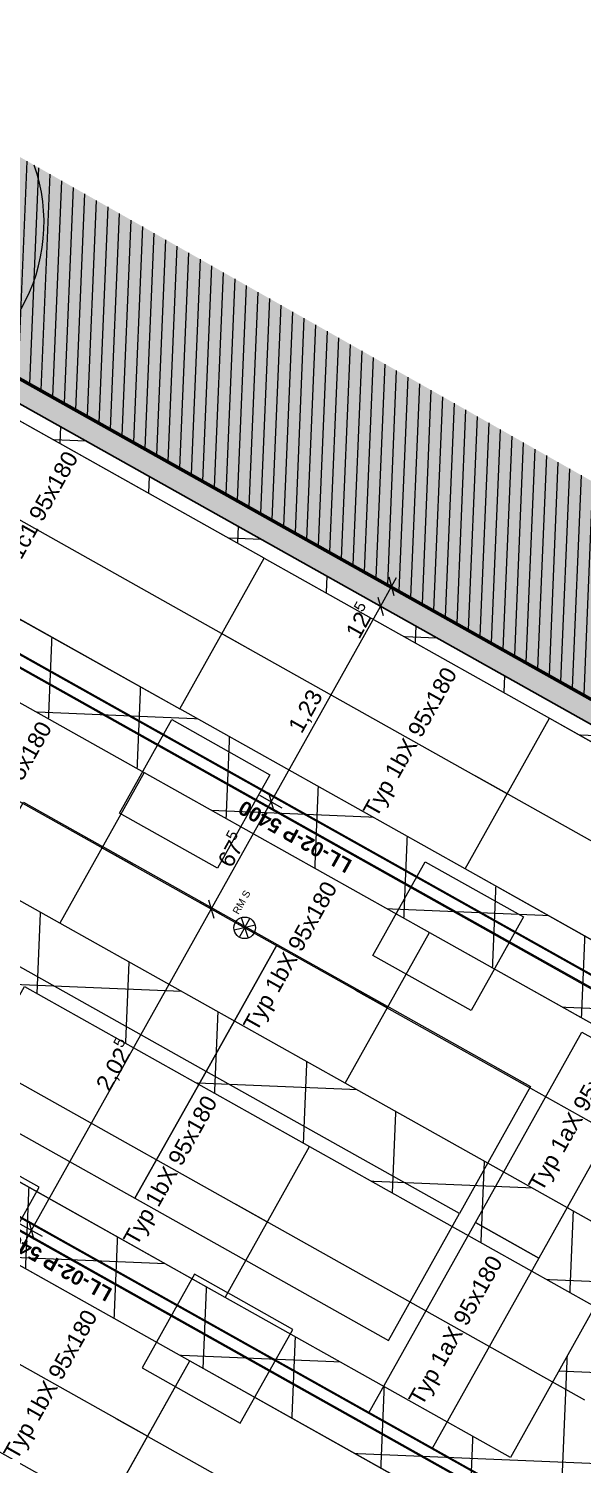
# Model space of a CAD drawing. Header units: metres. Extents: x -27.1 to 50.1, y 105.7 to 163.4.
# Drawn here: x 2.02 to 5.06, y 154.42 to 162.31 of the extents above; entities that cross this region are included whole.
import ezdxf

# ---------------------------------------------------------------- set-up
doc = ezdxf.new("R2010")
doc.units = ezdxf.units.M
doc.header["$MEASUREMENT"] = 0
for name, pattern in [('Punktlinie', [0.0035, 0, -0.0035]), ('Strichpunktlinie', [0.006703, 0.003528, -0.001764, 0, -0.001411]), ('Wipeout_Contour', [1, 0, -1])]:
    doc.linetypes.add(name, pattern=pattern)
for name, color, linetype in [('00  Raster', 7, 'Continuous'), ('10  Fassade', 7, 'Continuous'), ('20  Deckensegel', 7, 'Continuous'), ('20  Deckenspiegel + Einbauten', 7, 'Continuous'), ('20  Wand Leichtbau', 7, 'Continuous'), ('20  Wand Leichtbau_Schnittschraffur', 7, 'Continuous'), ('40  Bemaßung 1_ 50 Deckenspiegel', 7, 'Continuous'), ('Neubau_10  Treppen + Rampen', 7, 'Continuous'), ('Neubau_20  Decke Abhangdecke', 7, 'Continuous'), ('Neubau_20  Decke Abhangdecke_Deckschraffur', 7, 'Continuous'), ('Neubau_20  Deckenspiegel + Einbauten', 7, 'Continuous'), ('Neubau_20  Möbel', 7, 'Continuous'), ('Neubau_50  NUF - Raumstempel', 7, 'Continuous')]:
    doc.layers.add(name, color=color, linetype=linetype)
doc.styles.add('ERSTELLTER_STIL_1', font='arial.ttf')
doc.styles.add('ERSTELLTER_STIL_2', font='arial.ttf')

msp = doc.modelspace()

# ---------------------------------------------------------------- hatches: boundary and pattern name
at = {"layer": '20  Wand Leichtbau_Schnittschraffur', "linetype": 'Continuous', "lineweight": 18}
msp.add_hatch(color=9, dxfattribs=at).paths.add_polyline_path([(1.7556, 160.5076), (1.6945, 160.3985), (5.6724, 158.1697), (5.7335, 158.2788)])
at = {"layer": 'Neubau_20  Decke Abhangdecke_Deckschraffur', "linetype": 'Continuous', "lineweight": 18, "true_color": 0xffd5aa}
h = msp.add_hatch(dxfattribs=at)
h.set_pattern_fill('Mauerwerk_0001', color=41, style=0, pattern_type=2)
h.set_pattern_definition([(87.605446, (0, 0), (-0.06494324, 0.002715745), [])])
h.paths.add_polyline_path([(1.1449, 160.8497), (5.7466, 158.2714), (6.254, 159.177), (1.6639, 161.776)])
at = {"layer": 'Neubau_20  Decke Abhangdecke_Deckschraffur', "linetype": 'Continuous', "lineweight": 18, "true_color": 0xdcff15}
h = msp.add_hatch(dxfattribs=at)
h.set_pattern_fill('Bauliche_Anlagen__geplan_55', color=60, style=0, pattern_type=2)
h.set_pattern_definition([(87.60545, (0, 0), (-0.4995634, 0.0208903), []), (177.60545, (0, 0), (0.0208903, 0.4995634), [])])
h.paths.add_polyline_path([(-11.9299, 137.2893), (-11.9483, 137.2566), (-11.7956, 137.1711), (-11.7773, 137.2038), (-11.7027, 137.3368), (-11.3276, 137.1266), (-11.4021, 136.9936), (-6.2943, 134.1316), (-6.2197, 134.2647), (-5.8446, 134.0545), (-5.9191, 133.9215), (-5.7796, 133.8433), (-3.195, 138.456), (-3.3346, 138.5342), (-3.4152, 138.3903), (-3.7904, 138.6005), (-3.7097, 138.7444), (-5.3411, 139.6585), (-1.3692, 146.7474), (0.7769, 145.5449), (7.3302, 157.2408), (7.1906, 157.319), (7.1429, 157.234), (6.7678, 157.4442), (6.8155, 157.5292), (1.7076, 160.3912), (1.6599, 160.3061), (1.2848, 160.5163), (1.3777, 160.6821), (1.225, 160.7676), (-9.2843, 142.0111), (-9.3026, 141.9784)])
h.paths.add_polyline_path([(-8.904, 141.4828), (-9.2529, 141.6784), (-9.0574, 142.0273), (-8.7085, 141.8318)], flags=0)

# ---------------------------------------------------------------- linework, layer by layer
at = {"layer": '10  Fassade', "color": 7, "linetype": 'Continuous', "lineweight": 13, "ltscale": 1000}
msp.add_arc((1.1477, 161.2433), 0.9526, 330.13651, 19.3821, dxfattribs=at)
at = {"layer": '20  Wand Leichtbau', "color": 7, "linetype": 'Continuous', "lineweight": 25, "ltscale": 1000, "flags": 128}
for points in [[(5.7335, 158.2788), (1.7556, 160.5076)], [(1.6945, 160.3985), (5.6724, 158.1697)]]:
    msp.add_lwpolyline(points, dxfattribs=at)
at = {"layer": 'Neubau_20  Decke Abhangdecke', "color": 7, "linetype": 'Continuous', "lineweight": 13, "ltscale": 1000, "flags": 128}
for points in [[(1.6639, 161.776), (1.1449, 160.8497), (5.7466, 158.2714), (6.254, 159.177)], [(-5.7796, 133.8433), (-3.195, 138.456), (-3.3346, 138.5342), (-3.4152, 138.3903), (-3.7904, 138.6005), (-3.7097, 138.7444), (-5.3411, 139.6585), (-1.3692, 146.7474), (0.7769, 145.5449), (7.3302, 157.2408), (7.1906, 157.319), (7.1429, 157.234), (6.7678, 157.4442), (6.8155, 157.5292), (1.7076, 160.3912), (1.6599, 160.3061), (1.2848, 160.5163), (1.3777, 160.6821), (1.225, 160.7676), (-9.2843, 142.0111), (-9.3026, 141.9784), (-11.9299, 137.2893)]]:
    msp.add_lwpolyline(points, dxfattribs=at)
at = {"layer": 'Neubau_50  NUF - Raumstempel', "color": 253, "linetype": 'Punktlinie', "lineweight": 18, "ltscale": 1000, "true_color": 0x9f9f9f, "flags": 128}
msp.add_lwpolyline([(6.254, 159.177), (5.7466, 158.2714), (1.7687, 160.5002), (1.8701, 160.6812), (1.495, 160.8914), (1.3533, 160.6384), (1.1177, 160.7704), (1.677, 161.7686)], dxfattribs=at)

# ---------------------------------------------------------------- next in the draw order: wipeouts: each hides what was drawn before it
at = {"color": 254, "linetype": 'Wipeout_Contour', "lineweight": 0, "ltscale": 624.845556}
msp.add_wipeout([(3.5623, 156.1625), (1.992, 157.0423), (1.5276, 156.2135), (3.098, 155.3337)], dxfattribs=at).dxf.layer = '20  Deckensegel'
at = {"color": 254, "linetype": 'Wipeout_Contour', "lineweight": 0, "ltscale": 615.360602}
msp.add_wipeout([(2.2425, 153.8071), (0.6722, 154.6869), (0.2078, 153.8581), (1.7781, 152.9783)], dxfattribs=at).dxf.layer = '20  Deckensegel'

# ---------------------------------------------------------------- next in the draw order: linework, layer by layer
at = {"layer": '20  Deckensegel', "color": 7, "linetype": 'Continuous', "lineweight": 18, "ltscale": 1000}
for p, q in [((1.992, 157.0423), (3.5623, 156.1625)), ((3.098, 155.3337), (1.5276, 156.2135)), ((3.5623, 156.1625), (3.098, 155.3337))]:
    msp.add_line(p, q, dxfattribs=at)
at = {"layer": '20  Deckensegel', "color": 6, "linetype": 'Strichpunktlinie', "lineweight": 18, "ltscale": 1000}
msp.add_line((1.5853, 156.7257), (3.5046, 155.6504), dxfattribs=at)
at = {"layer": '20  Deckensegel', "color": 7, "linetype": 'Continuous', "lineweight": 18, "ltscale": 1000, "flags": 128}
msp.add_lwpolyline([(3.5623, 156.1625), (3.098, 155.3337), (1.5276, 156.2135), (1.992, 157.0423)], close=True, dxfattribs=at)

# ---------------------------------------------------------------- next in the draw order: texts
at = {"layer": '20  Deckensegel', "color": 7, "linetype": 'Continuous', "lineweight": 13, "insert": (3.0305, 156.4249), "char_height": 0.09, "attachment_point": 6, "rotation": 60.73888, "style": 'ERSTELLTER_STIL_1'}
msp.add_mtext('\\A1;{\\pqr;\\fArial|b0|i0|c0|p38;Typ 1bX 95x180}', dxfattribs=at)

# ---------------------------------------------------------------- next in the draw order: wipeouts: each hides what was drawn before it
at = {"color": 254, "linetype": 'Wipeout_Contour', "lineweight": 0, "ltscale": 629.604004}
msp.add_wipeout([(4.2222, 157.3402), (2.6519, 158.2201), (2.1875, 157.3913), (3.7578, 156.5115)], dxfattribs=at).dxf.layer = '20  Deckensegel'
at = {"color": 254, "linetype": 'Wipeout_Contour', "lineweight": 0, "ltscale": 621.461366}
msp.add_wipeout([(5.1326, 155.2827), (3.5623, 156.1625), (3.098, 155.3337), (4.6683, 154.4539)], dxfattribs=at).dxf.layer = '20  Deckensegel'
at = {"color": 254, "linetype": 'Wipeout_Contour', "lineweight": 0, "ltscale": 620.097618}
msp.add_wipeout([(2.9024, 154.9848), (1.3321, 155.8646), (0.8678, 155.0358), (2.4381, 154.156)], dxfattribs=at).dxf.layer = '20  Deckensegel'

# ---------------------------------------------------------------- next in the draw order: linework, layer by layer
at = {"layer": '20  Deckensegel', "color": 7, "linetype": 'Continuous', "lineweight": 18, "ltscale": 1000}
for p, q in [((2.1875, 157.3913), (2.6519, 158.2201)), ((2.6519, 158.2201), (4.2222, 157.3402)), ((3.7578, 156.5115), (2.1875, 157.3913)), ((4.2222, 157.3402), (3.7578, 156.5115)), ((3.098, 155.3337), (3.5623, 156.1625)), ((3.5623, 156.1625), (5.1326, 155.2827)), ((1.3321, 155.8646), (2.9024, 154.9848)), ((4.6683, 154.4539), (3.098, 155.3337)), ((5.1326, 155.2827), (4.6683, 154.4539)), ((2.9024, 154.9848), (2.4381, 154.156))]:
    msp.add_line(p, q, dxfattribs=at)
at = {"layer": '20  Deckensegel', "color": 6, "linetype": 'Strichpunktlinie', "lineweight": 18, "ltscale": 1000}
for p, q in [((2.2452, 157.9034), (4.1645, 156.8281)), ((3.1557, 155.8459), (5.0749, 154.7705)), ((0.9255, 155.5479), (2.8447, 154.4726))]:
    msp.add_line(p, q, dxfattribs=at)
at = {"layer": '20  Deckensegel', "color": 7, "linetype": 'Continuous', "lineweight": 18, "ltscale": 1000, "flags": 128}
for points in [[(4.2222, 157.3402), (3.7578, 156.5115), (2.1875, 157.3913), (2.6519, 158.2201)], [(5.1326, 155.2827), (4.6683, 154.4539), (3.098, 155.3337), (3.5623, 156.1625)], [(2.9024, 154.9848), (2.4381, 154.156), (0.8678, 155.0358), (1.3321, 155.8646)]]:
    msp.add_lwpolyline(points, close=True, dxfattribs=at)
at = {"layer": '40  Bemaßung 1_ 50 Deckenspiegel', "color": 7, "linetype": 'Continuous', "lineweight": 13, "ltscale": 1000}
for p, q in [((3.0817, 157.4348), (2.959, 157.5035)), ((3.006, 157.5202), (3.0347, 157.4181)), ((2.0161, 155.7536), (2.0449, 155.6515)), ((0.7108, 153.3471), (2.0305, 155.7025)), ((2.0919, 155.6682), (1.9692, 155.7369))]:
    msp.add_line(p, q, dxfattribs=at)
at = {"layer": 'Neubau_20  Deckenspiegel + Einbauten', "color": 7, "linetype": 'Continuous', "lineweight": 13, "ltscale": 1000}
for p, q in [((3.1758, 157.314), (3.2338, 157.4176)), ((3.1863, 157.4222), (3.2233, 157.3093)), ((3.2626, 157.3795), (3.147, 157.3521)), ((3.2566, 157.3368), (3.153, 157.3948))]:
    msp.add_line(p, q, dxfattribs=at)
msp.add_circle((3.2048, 157.3658), 0.0594, dxfattribs=at)
at = {"layer": 'Neubau_20  Möbel', "color": 9, "linetype": 'Continuous', "lineweight": 18, "ltscale": 1000, "flags": 128}
msp.add_lwpolyline([(2.0732, 155.9394), (1.5323, 156.2424), (1.2439, 155.7277), (1.7848, 155.4247)], close=True, dxfattribs=at)

# ---------------------------------------------------------------- next in the draw order: texts
at = {"layer": '20  Deckensegel', "color": 7, "linetype": 'Continuous', "lineweight": 13, "char_height": 0.09, "attachment_point": 6, "rotation": 60.73888, "style": 'ERSTELLTER_STIL_1'}
for s, insert in [('\\A1;{\\pqr;\\fArial|b0|i0|c0|p38;Typ 1bX 95x180}', (3.6904, 157.6026)), ('\\A1;{\\pqr;\\fArial|b0|i0|c0|p38;Typ 1aX 95x180}', (4.6008, 155.545)), ('\\A1;{\\pqr;\\fArial|b0|i0|c0|p38;Typ 1bX 95x180}', (2.3706, 155.2471))]:
    msp.add_mtext(s, dxfattribs=dict(at, insert=insert))
at = {"layer": '20  Deckenspiegel + Einbauten', "color": 7, "linetype": 'Continuous', "lineweight": 13}
for s, insert, char_height, attachment_point, rotation, style in [('\\A1;{\\pql;\\fArial|b0|i0|c0|p38;RM\\fArial|b0|i0|c0|p38; S}', (3.1357, 157.4554), 0.04, 1, 60.73796, 'ERSTELLTER_STIL_1'), ('\\A1;{\\pqc;\\fArial|b1|i0|c0|p38;LL-02-P \\fArial|b1|i0|c0|p38;54\\fArial|b1|i0|c0|p38;00}', (2.1422, 155.4761), 0.08, 2, 150.73796, 'ERSTELLTER_STIL_2')]:
    msp.add_mtext(s, dxfattribs=dict(at, insert=insert, char_height=char_height, attachment_point=attachment_point, rotation=rotation, style=style))
at = {"layer": '40  Bemaßung 1_ 50 Deckenspiegel', "color": 7, "linetype": 'Continuous', "lineweight": 13, "insert": (2.4824, 156.4469), "char_height": 0.09, "attachment_point": 7, "rotation": 60.73796, "style": 'ERSTELLTER_STIL_1'}
msp.add_mtext('\\A1;{\\pql;\\fArial|b0|i0|c0|p38;2,02\\fArial|b0|i0|c0|p38;\\A1{\\H.66x;\\S5^  ;}}', dxfattribs=at)

# ---------------------------------------------------------------- next in the draw order: wipeouts: each hides what was drawn before it
at = {"color": 254, "linetype": 'Wipeout_Contour', "lineweight": 0, "ltscale": 634.372727}
msp.add_wipeout([(4.882, 158.518), (3.3117, 159.3978), (2.8474, 158.569), (4.4177, 157.6892)], dxfattribs=at).dxf.layer = '20  Deckensegel'
at = {"color": 254, "linetype": 'Wipeout_Contour', "lineweight": 0, "ltscale": 633.026555}
msp.add_wipeout([(2.6519, 158.2201), (1.0815, 159.0999), (0.6172, 158.2711), (2.1875, 157.3913)], dxfattribs=at).dxf.layer = '20  Deckensegel'
at = {"color": 254, "linetype": 'Wipeout_Contour', "lineweight": 0, "ltscale": 626.24553}
msp.add_wipeout([(5.7925, 156.4604), (4.2222, 157.3402), (3.7578, 156.5115), (5.3281, 155.6316)], dxfattribs=at).dxf.layer = '20  Deckensegel'
at = {"color": 254, "linetype": 'Wipeout_Contour', "lineweight": 0, "ltscale": 616.687374}
msp.add_wipeout([(4.4728, 154.1049), (2.9024, 154.9848), (2.4381, 154.156), (4.0084, 153.2762)], dxfattribs=at).dxf.layer = '20  Deckensegel'

# ---------------------------------------------------------------- next in the draw order: linework, layer by layer
at = {"layer": '20  Deckensegel', "color": 7, "linetype": 'Continuous', "lineweight": 18, "ltscale": 1000}
for p, q in [((2.8474, 158.569), (3.3117, 159.3978)), ((3.3117, 159.3978), (4.882, 158.518)), ((1.0815, 159.0999), (2.6519, 158.2201)), ((4.4177, 157.6892), (2.8474, 158.569)), ((4.882, 158.518), (4.4177, 157.6892)), ((2.1875, 157.3913), (0.6172, 158.2711)), ((2.6519, 158.2201), (2.1875, 157.3913)), ((3.7578, 156.5115), (4.2222, 157.3402)), ((4.2222, 157.3402), (5.7925, 156.4604)), ((5.3281, 155.6316), (3.7578, 156.5115)), ((2.4381, 154.156), (2.9024, 154.9848)), ((2.9024, 154.9848), (4.4728, 154.1049))]:
    msp.add_line(p, q, dxfattribs=at)
at = {"layer": '20  Deckensegel', "color": 6, "linetype": 'Strichpunktlinie', "lineweight": 18, "ltscale": 1000}
for p, q in [((2.9051, 159.0812), (4.8243, 158.0058)), ((0.6749, 158.7833), (2.5942, 157.7079)), ((3.8155, 157.0236), (5.7348, 155.9483)), ((2.4958, 154.6681), (4.4151, 153.5928))]:
    msp.add_line(p, q, dxfattribs=at)
at = {"layer": '20  Deckensegel', "color": 7, "linetype": 'Continuous', "lineweight": 18, "ltscale": 1000, "flags": 128}
for points in [[(4.882, 158.518), (4.4177, 157.6892), (2.8474, 158.569), (3.3117, 159.3978)], [(2.6519, 158.2201), (2.1875, 157.3913), (0.6172, 158.2711), (1.0815, 159.0999)], [(5.7925, 156.4604), (5.3281, 155.6316), (3.7578, 156.5115), (4.2222, 157.3402)], [(4.4728, 154.1049), (4.0084, 153.2762), (2.4381, 154.156), (2.9024, 154.9848)]]:
    msp.add_lwpolyline(points, close=True, dxfattribs=at)
at = {"layer": '40  Bemaßung 1_ 50 Deckenspiegel', "color": 7, "linetype": 'Continuous', "lineweight": 13, "ltscale": 1000}
for p, q in [((4.0752, 159.2079), (3.9525, 159.2766)), ((3.9528, 159.1332), (4.0139, 159.2423)), ((4.0282, 159.1912), (3.9995, 159.2933)), ((4.0139, 159.2423), (4.0413, 159.2913)), ((4.0141, 159.0988), (3.8914, 159.1676)), ((3.9384, 159.1843), (3.9671, 159.0822)), ((3.0204, 157.4691), (3.3503, 158.058)), ((3.4116, 158.0236), (3.289, 158.0924)), ((3.3359, 158.109), (3.3647, 158.0069)), ((2.0305, 155.7025), (3.0204, 157.4691))]:
    msp.add_line(p, q, dxfattribs=at)
at = {"layer": 'Neubau_20  Möbel', "color": 9, "linetype": 'Continuous', "lineweight": 18, "ltscale": 1000}
for p, q in [((5.4105, 156.597), (4.824, 155.5501)), ((3.8884, 154.6988), (4.475, 155.7457)), ((4.824, 155.5501), (4.475, 155.7457)), ((4.475, 155.7457), (4.824, 155.5501)), ((4.824, 155.5501), (4.2374, 154.5033)), ((4.2374, 154.5033), (3.8884, 154.6988))]:
    msp.add_line(p, q, dxfattribs=at)
at = {"layer": 'Neubau_20  Möbel', "color": 9, "linetype": 'Continuous', "lineweight": 18, "ltscale": 1000, "flags": 128}
for points in [[(3.0557, 157.6929), (2.5148, 157.996), (2.8032, 158.5107), (3.3441, 158.2076)], [(2.9919, 156.5766), (1.5961, 157.3587), (1.9871, 158.0566), (3.383, 157.2745)], [(2.9919, 156.5766), (1.5961, 157.3587), (1.2051, 156.6608), (2.6009, 155.8787)], [(4.3878, 155.7945), (2.9919, 156.5766), (2.6009, 155.8787), (3.9967, 155.0966)], [(3.469, 155.1573), (2.9282, 155.4604), (2.6398, 154.9456), (3.1806, 154.6426)]]:
    msp.add_lwpolyline(points, close=True, dxfattribs=at)

# ---------------------------------------------------------------- next in the draw order: texts
at = {"layer": '20  Deckensegel', "color": 7, "linetype": 'Continuous', "lineweight": 13, "char_height": 0.09, "attachment_point": 6, "rotation": 60.73888, "style": 'ERSTELLTER_STIL_1'}
for s, insert in [('\\A1;{\\pqr;\\fArial|b0|i0|c0|p38;Typ 1bX 95x180}', (4.3502, 158.7803)), ('\\A1;{\\pqr;\\fArial|b0|i0|c0|p38;Typ 1aX 95x180}', (2.12, 158.4824)), ('\\A1;{\\pqr;\\fArial|b0|i0|c0|p38;Typ 1aX 95x180}', (5.2607, 156.7228))]:
    msp.add_mtext(s, dxfattribs=dict(at, insert=insert))
at = {"layer": '20  Deckenspiegel + Einbauten', "color": 7, "linetype": 'Continuous', "lineweight": 13, "insert": (3.4619, 157.8316), "char_height": 0.08, "attachment_point": 2, "rotation": 150.73796, "style": 'ERSTELLTER_STIL_2'}
msp.add_mtext('\\A1;{\\pqc;\\fArial|b1|i0|c0|p38;LL-02-P \\fArial|b1|i0|c0|p38;54\\fArial|b1|i0|c0|p38;00}', dxfattribs=at)
at = {"layer": '40  Bemaßung 1_ 50 Deckenspiegel', "color": 7, "linetype": 'Continuous', "lineweight": 13, "char_height": 0.09, "attachment_point": 7, "rotation": 60.73796, "style": 'ERSTELLTER_STIL_1'}
for s, insert in [('\\A1;{\\pql;\\fArial|b0|i0|c0|p38;12\\fArial|b0|i0|c0|p38;\\A1{\\H.66x;\\S5^  ;}}', (3.8577, 158.9352)), ('\\A1;{\\pql;\\fArial|b0|i0|c0|p38;67\\fArial|b0|i0|c0|p38;\\A1{\\H.66x;\\S5^  ;}}', (3.1534, 157.6773))]:
    msp.add_mtext(s, dxfattribs=dict(at, insert=insert))
at = {"layer": '40  Bemaßung 1_ 50 Deckenspiegel', "color": 7, "linetype": 'Continuous', "lineweight": 13, "insert": (3.5329, 158.4207), "char_height": 0.09, "width": 0.239452, "attachment_point": 7, "rotation": 60.73796, "style": 'ERSTELLTER_STIL_1'}
msp.add_mtext('\\A1;{\\pql;\\fArial|b0|i0|c0|p38;1,23}', dxfattribs=at)

# ---------------------------------------------------------------- next in the draw order: wipeouts: each hides what was drawn before it
at = {"color": 254, "linetype": 'Wipeout_Contour', "lineweight": 0, "ltscale": 637.769687}
msp.add_wipeout([(1.7414, 160.2776), (1.277, 159.4488), (2.8474, 158.569), (3.3117, 159.3978)], dxfattribs=at).dxf.layer = '20  Deckensegel'
at = {"color": 254, "linetype": 'Wipeout_Contour', "lineweight": 0, "ltscale": 631.039632}
msp.add_wipeout([(6.4524, 157.6382), (4.882, 158.518), (4.4177, 157.6892), (5.988, 156.8094)], dxfattribs=at).dxf.layer = '20  Deckensegel'

# ---------------------------------------------------------------- next in the draw order: hatches: boundary and pattern name
at = {"layer": 'Neubau_10  Treppen + Rampen', "linetype": 'Continuous', "lineweight": 0, "true_color": 0x8f8f8f}
msp.add_hatch(color=252, dxfattribs=at).paths.add_polyline_path([(17.1396, 149.5487), (18.6134, 152.179), (1.2236, 162.0253), (0.6998, 161.0905), (14.3275, 153.4549), (13.601, 152.1582)])

# ---------------------------------------------------------------- next in the draw order: linework, layer by layer
at = {"layer": '00  Raster', "color": 7, "linetype": 'Strichpunktlinie', "lineweight": 13, "ltscale": 1000}
for p, q in [((13.2683, 154.0484), (-1.4759, 162.3096)), ((-23.386, 116.0453), (2.099, 161.5296))]:
    msp.add_line(p, q, dxfattribs=at)
at = {"layer": '20  Deckensegel', "color": 7, "linetype": 'Continuous', "lineweight": 18, "ltscale": 1000}
for p, q in [((3.3117, 159.3978), (1.7414, 160.2776)), ((1.277, 159.4488), (2.8474, 158.569)), ((2.8474, 158.569), (3.3117, 159.3978)), ((4.4177, 157.6892), (4.882, 158.518)), ((4.882, 158.518), (6.4524, 157.6382)), ((5.988, 156.8094), (4.4177, 157.6892))]:
    msp.add_line(p, q, dxfattribs=at)
at = {"layer": '20  Deckensegel', "color": 6, "linetype": 'Strichpunktlinie', "lineweight": 18, "ltscale": 1000}
for p, q in [((3.254, 158.8857), (1.3347, 159.961)), ((4.4754, 158.2014), (6.3947, 157.126))]:
    msp.add_line(p, q, dxfattribs=at)
at = {"layer": '20  Deckensegel', "color": 7, "linetype": 'Continuous', "lineweight": 18, "ltscale": 1000, "flags": 128}
for points in [[(1.7414, 160.2776), (1.277, 159.4488), (2.8474, 158.569), (3.3117, 159.3978)], [(6.4524, 157.6382), (5.988, 156.8094), (4.4177, 157.6892), (4.882, 158.518)]]:
    msp.add_lwpolyline(points, close=True, dxfattribs=at)
at = {"layer": '40  Bemaßung 1_ 50 Deckenspiegel', "color": 7, "linetype": 'Continuous', "lineweight": 13, "ltscale": 1000}
msp.add_line((3.3503, 158.058), (3.9528, 159.1332), dxfattribs=at)
at = {"layer": 'Neubau_10  Treppen + Rampen', "color": 8, "linetype": 'Continuous', "lineweight": 35, "ltscale": 1000, "flags": 128}
msp.add_lwpolyline([(1.2236, 162.0253), (0.6998, 161.0905), (14.3275, 153.4549), (13.601, 152.1582), (17.1396, 149.5487)], dxfattribs=at)
at = {"layer": 'Neubau_20  Deckenspiegel + Einbauten', "color": 7, "linetype": 'Continuous', "lineweight": 13, "ltscale": 1000, "flags": 128}
for points in [[(5.8727, 156.604), (1.1618, 159.2435), (1.1965, 159.3055), (5.9074, 156.6659)], [(5.8706, 156.6115), (1.1693, 159.2456), (1.1986, 159.298), (5.8999, 156.6638)], [(4.553, 154.2485), (-0.1579, 156.888), (-0.1232, 156.95), (4.5877, 154.3104)], [(4.5509, 154.256), (-0.1504, 156.8901), (-0.1211, 156.9425), (4.5802, 154.3083)]]:
    msp.add_lwpolyline(points, close=True, dxfattribs=at)
at = {"layer": 'Neubau_20  Möbel', "color": 9, "linetype": 'Continuous', "lineweight": 18, "ltscale": 1000}
for p, q in [((4.475, 155.7457), (5.0616, 156.7925)), ((5.0616, 156.7925), (5.4105, 156.597))]:
    msp.add_line(p, q, dxfattribs=at)
at = {"layer": 'Neubau_20  Möbel', "color": 9, "linetype": 'Continuous', "lineweight": 18, "ltscale": 1000, "flags": 128}
for points in [[(4.4515, 156.9108), (3.9107, 157.2139), (4.199, 157.7286), (4.7399, 157.4255)], [(4.3878, 155.7945), (2.9919, 156.5766), (3.383, 157.2745), (4.7788, 156.4925)]]:
    msp.add_lwpolyline(points, close=True, dxfattribs=at)

# ---------------------------------------------------------------- next in the draw order: texts
at = {"layer": '20  Deckensegel', "color": 7, "linetype": 'Continuous', "lineweight": 13, "insert": (1.8273, 159.1875), "char_height": 0.09, "attachment_point": 4, "rotation": 60.73888, "style": 'ERSTELLTER_STIL_1'}
msp.add_mtext('\\A1;{\\pql;\\fArial|b0|i0|c0|p38;Typ 1c1 95x180}', dxfattribs=at)

doc.saveas('drawing.dxf')
